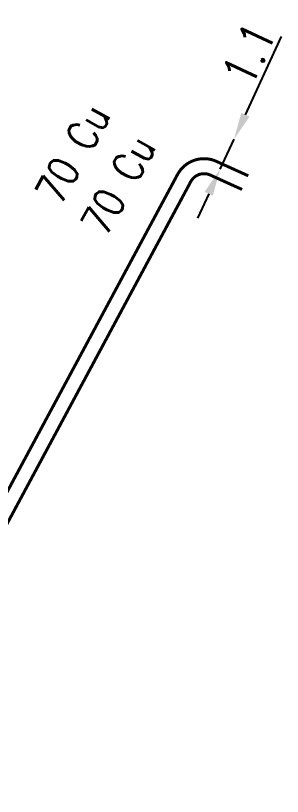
# Model space of a CAD drawing. Header units: millimetres. Extents: x 185000 to 186000, y 127000 to 128000.
# Drawn here: x 185335.6 to 185344.48, y 127483.06 to 127509.07 of the extents above; entities that cross this region are included whole.
import ezdxf
from ezdxf.enums import TextEntityAlignment as Align

# ---------------------------------------------------------------- set-up
doc = ezdxf.new("R2010")
doc.units = ezdxf.units.MM
doc.header["$PDMODE"] = 34
doc.layers.get('DEFPOINTS').update_dxf_attribs({"linetype": 'CONTINUOUS'})
doc.layers.add('M_120', color=5, linetype='M_ST_13')
doc.styles.get("Standard").update_dxf_attribs({"font": 'romans.shx', "width": 0.85})
doc.linetypes.add('M_ST_13', pattern='A,5,-0.3,["oo",Standard,S=1.5,R=0,X=0,Y=-0.5],-3', length=8.3)
doc.dimstyles.get("Standard").update_dxf_attribs({"dimtxt": 1.5, "dimasz": 1.2, "dimexe": 0.625, "dimexo": 0.625, "dimgap": 0.25, "dimtad": 1, "dimdec": 1, "dimzin": 0, "dimdsep": 46, "dimtxsty": 'Standard', "dimcen": -0.5, "dimadec": 0, "dimazin": 0, "dimtfac": 1, "dimtdec": 1, "dimtmove": 0, "dimatfit": 3, "dimfxl": 0, "dimtolj": 1, "dimtzin": 0, "dimarcsym": 0})

# ---------------------------------------------------------------- blocks, each defined once
blk = doc.blocks.new('*D132')
at = {"layer": 'DEFPOINTS', "color": 0, "linetype": 'Continuous', "transparency": 16777216}
for p in [(185342.868, 127504.948), (185342.868, 127504.948), (185342.405, 127503.95)]:
    blk.add_point(p, dxfattribs=at)
at = {"layer": 'M_120', "color": 0, "linetype": 'Continuous', "lineweight": -2, "transparency": 16777216}
for p, q in [((185343.247, 127505.765), (185344.453, 127508.367)), ((185342.405, 127503.95), (185342.868, 127504.948)), ((185342.027, 127503.133), (185341.648, 127502.317))]:
    blk.add_line(p, q, dxfattribs=at)
at = {"layer": 'M_120', "color": 0, "linetype": 'Continuous', "transparency": 16777216}
for points in [[(185343.11, 127505.828), (185343.383, 127505.701), (185342.868, 127504.948)], [(185341.891, 127503.197), (185342.163, 127503.07), (185342.405, 127503.95)]]:
    blk.add_solid(points, dxfattribs=at)
at = {"layer": 'M_120', "color": 0, "linetype": 'Continuous', "transparency": 16777216, "insert": (185343.359, 127507.79), "char_height": 1.125, "attachment_point": 5, "rotation": 65.1287}
blk.add_mtext('\\A1;1.1', dxfattribs=at)

msp = doc.modelspace()

# ---------------------------------------------------------------- linework, layer by layer
at = {"layer": 'M_120', "const_width": 0.1}
for points in [[(185330.036, 127483.347), (185340.989, 127503.775, -0.397306), (185342.291, 127504.209), (185342.483, 127504.12), (185343.343, 127503.731)], [(185330.478, 127483.113), (185341.43, 127503.538, -0.397306), (185342.081, 127503.756), (185342.275, 127503.666), (185343.137, 127503.275)]]:
    msp.add_lwpolyline(points, format="xyb", dxfattribs=at)

# ---------------------------------------------------------------- texts
at = {"layer": 'M_120', "width": 0.85}
for p in [(185337.509, 127504.468), (185339.021, 127503.425)]:
    msp.add_text('70 Cu', height=1, rotation=60.8573, dxfattribs=at).set_placement(p, align=Align.MIDDLE)

# ---------------------------------------------------------------- dimensions: what is measured, and where the dimension line sits
at = {"layer": 'M_120', "linetype": 'Continuous'}
dim = msp.add_linear_dim(base=(185342.868, 127504.948), p1=(185342.405, 127503.95), p2=(185342.868, 127504.948), angle=245.1287, dimstyle='Standard', override={"dimscale": 0.75}, dxfattribs=at)
dim.commit()
dim.dimension.update_dxf_attribs({"geometry": '*D132', "text_midpoint": (185344.039, 127507.474), "dimtype": 160})

doc.saveas('drawing.dxf')
